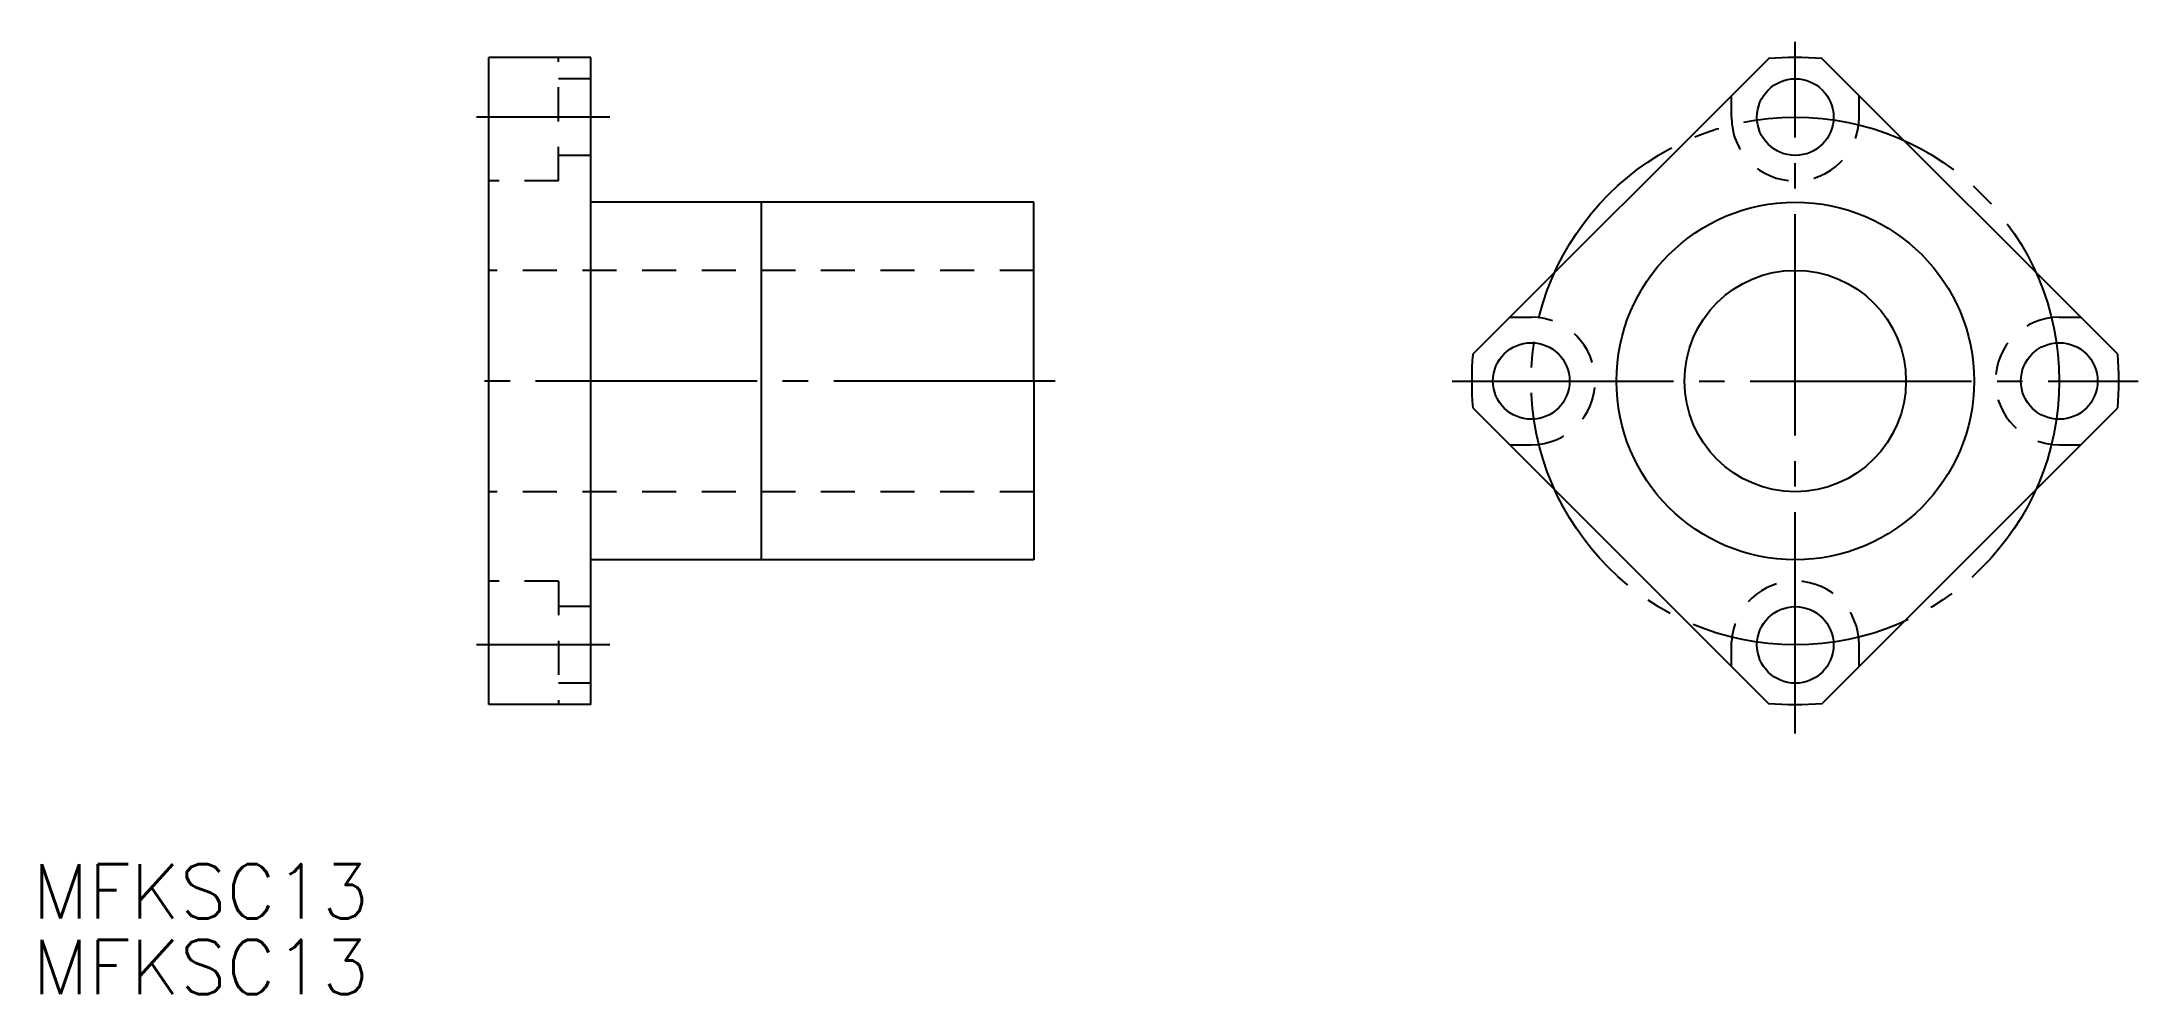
# Model space of a CAD drawing. Extents: x 80 to 203, y 139 to 195.
import ezdxf

# ---------------------------------------------------------------- set-up
doc = ezdxf.new("R2010")
doc.units = 0
doc.linetypes.add('CENTER', pattern=[17.5, 13, -1.5, 1.5, -1.5])
doc.linetypes.add('DASHED', pattern=[3.5, 2, -1.5])
doc.layers.get('0').update_dxf_attribs({"linetype": 'CONTINUOUS'})
doc.layers.add('CENTER', color=1, linetype='CENTER')
doc.styles.get("Standard").update_dxf_attribs({"font": 'txt.shx', "bigfont": '@extfont2.shx'})

msp = doc.modelspace()

# ---------------------------------------------------------------- linework, layer by layer
at = {"color": 7, "linetype": 'CONTINUOUS'}
for p, q in [((112.3, 193.71), (106.3, 193.71)), ((106.3, 155.71), (106.3, 193.71)), ((112.3, 155.71), (112.3, 193.71)), ((181.44, 193.64), (164.07, 176.28)), ((201.94, 176.28), (184.58, 193.64)), ((138.3, 185.21), (112.3, 185.21)), ((122.3, 185.21), (122.3, 164.21)), ((138.3, 174.71), (138.3, 185.21)), ((138.3, 174.71), (138.3, 164.21)), ((164.07, 173.14), (181.44, 155.77)), ((184.58, 155.77), (201.94, 173.14)), ((138.3, 164.21), (112.3, 164.21)), ((112.3, 155.71), (106.3, 155.71))]:
    msp.add_line(p, q, dxfattribs=at)
at = {"color": 3, "linetype": 'DASHED'}
for p, q in [((110.4, 186.46), (110.4, 193.71)), ((112.3, 192.46), (110.4, 192.46)), ((179.26, 190.21), (179.26, 191.46)), ((186.76, 190.21), (186.76, 191.46)), ((112.3, 187.96), (110.4, 187.96)), ((110.4, 186.46), (106.3, 186.46)), ((138.3, 181.21), (106.3, 181.21)), ((166.25, 178.46), (167.51, 178.46)), ((198.51, 178.46), (199.76, 178.46)), ((166.25, 170.96), (167.51, 170.96)), ((198.51, 170.96), (199.76, 170.96)), ((138.3, 168.21), (106.3, 168.21)), ((110.4, 162.96), (106.3, 162.96)), ((110.4, 162.96), (110.4, 155.71)), ((112.3, 161.46), (110.4, 161.46)), ((179.26, 157.95), (179.26, 159.39)), ((186.76, 157.95), (186.76, 159.21)), ((112.3, 156.96), (110.4, 156.96))]:
    msp.add_line(p, q, dxfattribs=at)
at = {"color": 7, "linetype": 'CONTINUOUS'}
for centre, radius in [((183.01, 190.21), 2.25), ((183.01, 174.71), 10.5), ((183.01, 174.71), 6.5), ((167.51, 174.71), 2.25), ((198.51, 174.71), 2.25), ((183.01, 159.21), 2.25)]:
    msp.add_circle(centre, radius, dxfattribs=at)
for start, end in [(85.2566, 94.7434), (175.2566, 184.7434), (355.2566, 4.7434), (265.2566, 274.7434)]:
    msp.add_arc((183.01, 174.71), 19, start, end, dxfattribs=at)
at = {"color": 3, "linetype": 'DASHED'}
for centre, start, end in [((183.01, 190.21), 180, 0), ((167.51, 174.71), 270, 90), ((198.51, 174.71), 90, 270), ((183.01, 159.21), 0, 177.2397)]:
    msp.add_arc(centre, 3.75, start, end, dxfattribs=at)
at = {"layer": 'CENTER', "color": 1, "linetype": 'CENTER'}
for p, q in [((183.01, 154.01), (183.01, 194.63)), ((113.4, 190.21), (105.57, 190.21)), ((139.55, 174.71), (104.95, 174.71)), ((162.86, 174.71), (203.14, 174.71)), ((113.4, 159.21), (105.57, 159.21))]:
    msp.add_line(p, q, dxfattribs=at)
msp.add_circle((183.01, 174.71), 15.5, dxfattribs=at)

# ---------------------------------------------------------------- texts
at = {"color": 7, "linetype": 'CONTINUOUS'}
for p in [(79.51, 143.14), (79.51, 138.7)]:
    msp.add_text('MFKSC13', height=3.2, dxfattribs=at).set_placement(p)

doc.saveas('drawing.dxf')
